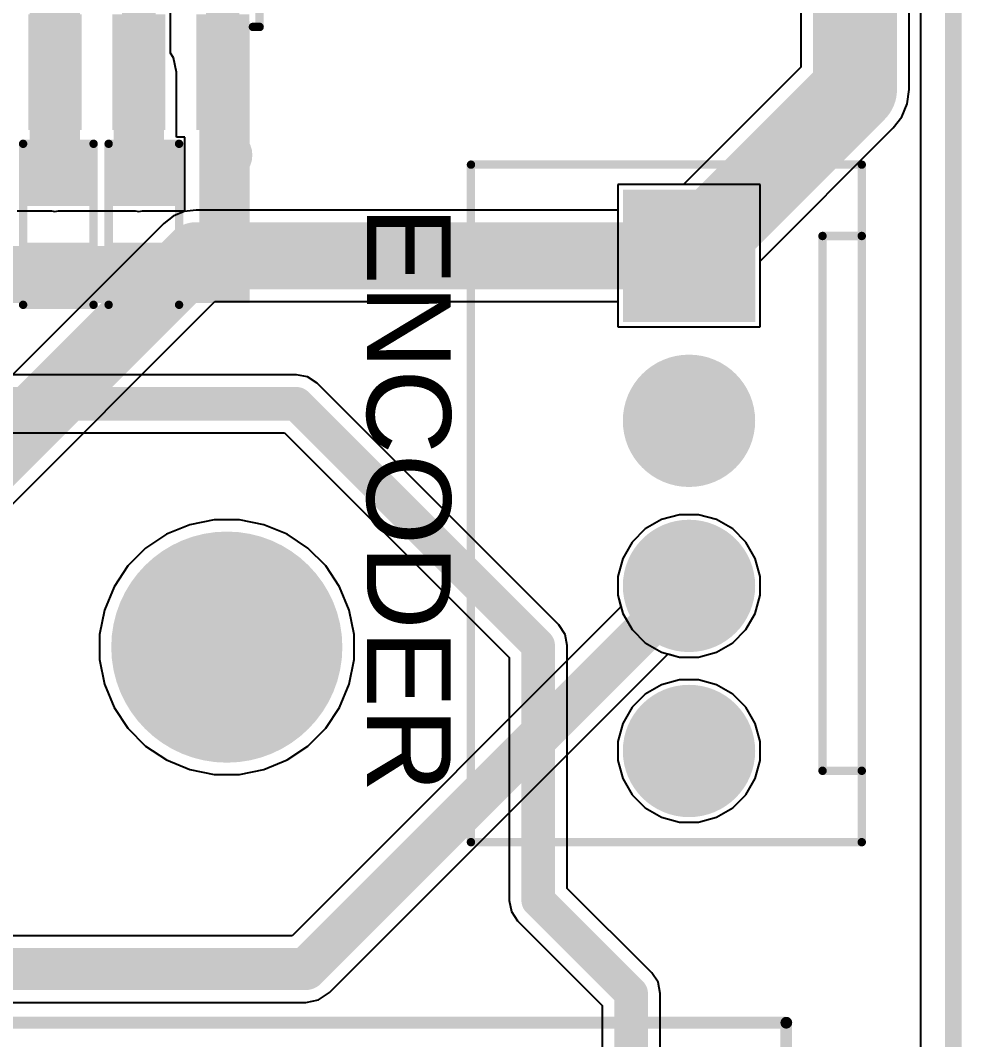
# Model space of a CAD drawing. Header units: millimetres. Extents: x -5 to 123, y 0 to 98.
# Drawn here: x 108.87 to 123.13, y 21.54 to 36.97 of the extents above; entities that cross this region are included whole.
import ezdxf

# ---------------------------------------------------------------- set-up
doc = ezdxf.new("R2010")
doc.units = ezdxf.units.MM
for name, color, linetype in [('BottomLayer', 5, 'Continuous'), ('BottomSolder', 6, 'Continuous'), ('Mechanical2', 216, 'Continuous'), ('MultiLayer', 9, 'Continuous'), ('PadHoleLayer', 156, 'Continuous'), ('TopLayer', 1, 'Continuous'), ('TopOverlay', 2, 'Continuous'), ('TopPaste', 8, 'Continuous'), ('TopSolder', 216, 'Continuous'), ('ViaHoleLayer', 16, 'Continuous')]:
    doc.layers.add(name, color=color, linetype=linetype)
doc.styles.add('Arial', font='', dxfattribs={"height": 0.2})
doc.styles.get('Arial').set_extended_font_data('Arial')

# ---------------------------------------------------------------- blocks, each defined once
blk = doc.blocks.new('M2510V_04P_34')
at = {"layer": 'BottomLayer'}
blk.add_hatch(color=5, dxfattribs=at).paths.add_polyline_path([(-4.65, 0.9), (-2.85, 0.9), (-2.85, -0.9), (-4.65, -0.9)])
h = blk.add_hatch(color=5, dxfattribs=at)
edge = h.paths.add_edge_path()
edge.add_arc((-1.25, 0), 0.9, 0, 360)
h = blk.add_hatch(color=5, dxfattribs=at)
edge = h.paths.add_edge_path()
edge.add_arc((1.25, 0), 0.9, 0, 360)
h = blk.add_hatch(color=5, dxfattribs=at)
edge = h.paths.add_edge_path()
edge.add_arc((3.75, 0), 0.9, 0, 360)
at = {"layer": 'BottomSolder'}
blk.add_hatch(color=6, dxfattribs=at).paths.add_polyline_path([(-4.752, 1.002), (-2.748, 1.002), (-2.748, -1.002), (-4.752, -1.002)])
h = blk.add_hatch(color=6, dxfattribs=at)
edge = h.paths.add_edge_path()
edge.add_arc((-1.25, 0), 1.002, 0, 360)
h = blk.add_hatch(color=6, dxfattribs=at)
edge = h.paths.add_edge_path()
edge.add_arc((1.25, 0), 1.002, 0, 360)
h = blk.add_hatch(color=6, dxfattribs=at)
edge = h.paths.add_edge_path()
edge.add_arc((3.75, 0), 1.002, 0, 360)
at = {"layer": 'MultiLayer'}
blk.add_hatch(color=9, dxfattribs=at).paths.add_polyline_path([(-4.65, 0.9), (-2.85, 0.9), (-2.85, -0.9), (-4.65, -0.9)])
h = blk.add_hatch(color=9, dxfattribs=at)
edge = h.paths.add_edge_path()
edge.add_arc((-1.25, 0), 0.9, 0, 360)
h = blk.add_hatch(color=9, dxfattribs=at)
edge = h.paths.add_edge_path()
edge.add_arc((1.25, 0), 0.9, 0, 360)
h = blk.add_hatch(color=9, dxfattribs=at)
edge = h.paths.add_edge_path()
edge.add_arc((3.75, 0), 0.9, 0, 360)
at = {"layer": 'PadHoleLayer'}
h = blk.add_hatch(color=156, dxfattribs=at)
edge = h.paths.add_edge_path()
edge.add_arc((-3.75, 0), 0.5, 0, 360)
h = blk.add_hatch(color=156, dxfattribs=at)
edge = h.paths.add_edge_path()
edge.add_arc((-1.25, 0), 0.5, 0, 360)
h = blk.add_hatch(color=156, dxfattribs=at)
edge = h.paths.add_edge_path()
edge.add_arc((1.25, 0), 0.5, 0, 360)
h = blk.add_hatch(color=156, dxfattribs=at)
edge = h.paths.add_edge_path()
edge.add_arc((3.75, 0), 0.5, 0, 360)
at = {"layer": 'TopLayer'}
blk.add_hatch(color=1, dxfattribs=at).paths.add_polyline_path([(-4.65, 0.9), (-2.85, 0.9), (-2.85, -0.9), (-4.65, -0.9)])
h = blk.add_hatch(color=1, dxfattribs=at)
edge = h.paths.add_edge_path()
edge.add_arc((-1.25, 0), 0.9, 0, 360)
h = blk.add_hatch(color=1, dxfattribs=at)
edge = h.paths.add_edge_path()
edge.add_arc((1.25, 0), 0.9, 0, 360)
h = blk.add_hatch(color=1, dxfattribs=at)
edge = h.paths.add_edge_path()
edge.add_arc((3.75, 0), 0.9, 0, 360)
at = {"layer": 'TopSolder'}
blk.add_hatch(color=216, dxfattribs=at).paths.add_polyline_path([(-4.752, 1.002), (-2.748, 1.002), (-2.748, -1.002), (-4.752, -1.002)])
h = blk.add_hatch(color=216, dxfattribs=at)
edge = h.paths.add_edge_path()
edge.add_arc((-1.25, 0), 1.002, 0, 360)
h = blk.add_hatch(color=216, dxfattribs=at)
edge = h.paths.add_edge_path()
edge.add_arc((1.25, 0), 1.002, 0, 360)
h = blk.add_hatch(color=216, dxfattribs=at)
edge = h.paths.add_edge_path()
edge.add_arc((3.75, 0), 1.002, 0, 360)
at = {"layer": 'TopOverlay', "const_width": 0.127}
for points in [[(5.131, 2.616), (-5.13, 2.616)], [(-5.13, -3.302), (-5.13, 2.616)], [(-4.049, 2.022), (-4.049, 2.616)], [(4.05, 2.022), (4.05, 2.616)], [(5.131, -3.302), (5.131, 2.616)], [(4.05, 2.022), (-4.049, 2.022)], [(5.131, -3.302), (-5.13, -3.302)]]:
    blk.add_lwpolyline(points, dxfattribs=at)
at = {"layer": 'TopOverlay', "const_width": 0.0635}
for points in [[(-5.161, 2.616, 1), (-5.098, 2.616, 1)], [(-5.161, 2.616, 1), (-5.098, 2.616, 1)], [(-4.081, 2.616, 1), (-4.017, 2.616, 1)], [(4.018, 2.616, 1), (4.082, 2.616, 1)], [(5.099, 2.616, 1), (5.163, 2.616, 1)], [(5.099, 2.616, 1), (5.163, 2.616, 1)], [(-4.081, 2.022, 1), (-4.017, 2.022, 1)], [(-4.081, 2.022, 1), (-4.017, 2.022, 1)], [(4.018, 2.022, 1), (4.082, 2.022, 1)], [(4.018, 2.022, 1), (4.082, 2.022, 1)], [(-5.161, -3.302, 1), (-5.098, -3.302, 1)], [(-5.161, -3.302, 1), (-5.098, -3.302, 1)], [(5.099, -3.302, 1), (5.163, -3.302, 1)], [(5.099, -3.302, 1), (5.163, -3.302, 1)]]:
    blk.add_lwpolyline(points, format="xyb", close=True, dxfattribs=at)
blk = doc.blocks.new('SOIC_16_36')
at = {"layer": 'TopLayer'}
for points in [[(-3.475, 4.745), (-1.925, 4.745), (-1.925, 4.145), (-3.475, 4.145)], [(1.925, 4.745), (3.475, 4.745), (3.475, 4.145), (1.925, 4.145)], [(-3.475, 3.475), (-1.925, 3.475), (-1.925, 2.875), (-3.475, 2.875)], [(1.925, 3.475), (3.475, 3.475), (3.475, 2.875), (1.925, 2.875)], [(-3.475, 2.205), (-1.925, 2.205), (-1.925, 1.605), (-3.475, 1.605)], [(1.925, 2.205), (3.475, 2.205), (3.475, 1.605), (1.925, 1.605)], [(-3.475, 0.935), (-1.925, 0.935), (-1.925, 0.335), (-3.475, 0.335)], [(1.925, 0.935), (3.475, 0.935), (3.475, 0.335), (1.925, 0.335)], [(-3.475, -0.335), (-1.925, -0.335), (-1.925, -0.935), (-3.475, -0.935)], [(1.925, -0.335), (3.475, -0.335), (3.475, -0.935), (1.925, -0.935)], [(-3.475, -1.605), (-1.925, -1.605), (-1.925, -2.205), (-3.475, -2.205)], [(1.925, -1.605), (3.475, -1.605), (3.475, -2.205), (1.925, -2.205)], [(-3.475, -2.875), (-1.925, -2.875), (-1.925, -3.475), (-3.475, -3.475)], [(1.925, -2.875), (3.475, -2.875), (3.475, -3.475), (1.925, -3.475)], [(-3.475, -4.145), (-1.925, -4.145), (-1.925, -4.745), (-3.475, -4.745)], [(1.925, -4.145), (3.475, -4.145), (3.475, -4.745), (1.925, -4.745)]]:
    blk.add_hatch(color=1, dxfattribs=at).paths.add_polyline_path(points)
at = {"layer": 'TopOverlay'}
blk.add_hatch(color=2, dxfattribs=at).paths.add_polyline_path([(-1.811, 4.191), (-1.532, 4.191), (-1.532, 4.648), (-1.811, 4.648)])
at = {"layer": 'TopPaste'}
for points in [[(-3.475, 4.745), (-1.925, 4.745), (-1.925, 4.145), (-3.475, 4.145)], [(1.925, 4.745), (3.475, 4.745), (3.475, 4.145), (1.925, 4.145)], [(-3.475, 3.475), (-1.925, 3.475), (-1.925, 2.875), (-3.475, 2.875)], [(1.925, 3.475), (3.475, 3.475), (3.475, 2.875), (1.925, 2.875)], [(-3.475, 2.205), (-1.925, 2.205), (-1.925, 1.605), (-3.475, 1.605)], [(1.925, 2.205), (3.475, 2.205), (3.475, 1.605), (1.925, 1.605)], [(-3.475, 0.935), (-1.925, 0.935), (-1.925, 0.335), (-3.475, 0.335)], [(1.925, 0.935), (3.475, 0.935), (3.475, 0.335), (1.925, 0.335)], [(-3.475, -0.335), (-1.925, -0.335), (-1.925, -0.935), (-3.475, -0.935)], [(1.925, -0.335), (3.475, -0.335), (3.475, -0.935), (1.925, -0.935)], [(-3.475, -1.605), (-1.925, -1.605), (-1.925, -2.205), (-3.475, -2.205)], [(1.925, -1.605), (3.475, -1.605), (3.475, -2.205), (1.925, -2.205)], [(-3.475, -2.875), (-1.925, -2.875), (-1.925, -3.475), (-3.475, -3.475)], [(1.925, -2.875), (3.475, -2.875), (3.475, -3.475), (1.925, -3.475)], [(-3.475, -4.145), (-1.925, -4.145), (-1.925, -4.745), (-3.475, -4.745)], [(1.925, -4.145), (3.475, -4.145), (3.475, -4.745), (1.925, -4.745)]]:
    blk.add_hatch(color=8, dxfattribs=at).paths.add_polyline_path(points)
at = {"layer": 'TopSolder'}
for points in [[(-3.577, 4.847), (-1.823, 4.847), (-1.823, 4.043), (-3.577, 4.043)], [(1.823, 4.847), (3.577, 4.847), (3.577, 4.043), (1.823, 4.043)], [(-3.577, 3.577), (-1.823, 3.577), (-1.823, 2.773), (-3.577, 2.773)], [(1.823, 3.577), (3.577, 3.577), (3.577, 2.773), (1.823, 2.773)], [(-3.577, 2.307), (-1.823, 2.307), (-1.823, 1.503), (-3.577, 1.503)], [(1.823, 2.307), (3.577, 2.307), (3.577, 1.503), (1.823, 1.503)], [(-3.577, 1.037), (-1.823, 1.037), (-1.823, 0.233), (-3.577, 0.233)], [(1.823, 1.037), (3.577, 1.037), (3.577, 0.233), (1.823, 0.233)], [(-3.577, -0.233), (-1.823, -0.233), (-1.823, -1.037), (-3.577, -1.037)], [(1.823, -0.233), (3.577, -0.233), (3.577, -1.037), (1.823, -1.037)], [(-3.577, -1.503), (-1.823, -1.503), (-1.823, -2.307), (-3.577, -2.307)], [(1.823, -1.503), (3.577, -1.503), (3.577, -2.307), (1.823, -2.307)], [(-3.577, -2.773), (-1.823, -2.773), (-1.823, -3.577), (-3.577, -3.577)], [(1.823, -2.773), (3.577, -2.773), (3.577, -3.577), (1.823, -3.577)], [(-3.577, -4.043), (-1.823, -4.043), (-1.823, -4.847), (-3.577, -4.847)], [(1.823, -4.043), (3.577, -4.043), (3.577, -4.847), (1.823, -4.847)]]:
    blk.add_hatch(color=216, dxfattribs=at).paths.add_polyline_path(points)
at = {"layer": 'TopOverlay'}
for points, const_width in [([(-2.014, 5.004), (-2.014, 4.902)], 0.127), ([(-2.014, 5.004), (2.024, 5.004)], 0.127), ([(2.029, 5.002), (2.029, 4.902)], 0.127), ([(-3.818, 4.597), (-3.691, 4.47)], 0.2), ([(-3.818, 4.597), (-3.818, 4.343)], 0.2), ([(-3.691, 4.47), (-3.818, 4.343)], 0.2), ([(-2.014, -4.902), (-2.014, -5.004)], 0.127), ([(2.029, -4.902), (2.029, -5.002)], 0.127), ([(-2.014, -5.004), (2.024, -5.004)], 0.127)]:
    blk.add_lwpolyline(points, dxfattribs=dict(at, const_width=const_width))
for points, const_width in [([(-2.046, 5.004, 1), (-1.982, 5.004, 1)], 0.0635), ([(-2.046, 5.004, 1), (-1.982, 5.004, 1)], 0.0635), ([(-2.046, 4.902, 1), (-1.982, 4.902, 1)], 0.0635), ([(1.993, 5.004, 1), (2.056, 5.004, 1)], 0.0635), ([(1.998, 5.002, 1), (2.061, 5.002, 1)], 0.0635), ([(1.998, 4.902, 1), (2.061, 4.902, 1)], 0.0635), ([(-3.868, 4.597, 1), (-3.768, 4.597, 1)], 0.1), ([(-3.868, 4.597, 1), (-3.768, 4.597, 1)], 0.1), ([(-3.741, 4.47, 1), (-3.641, 4.47, 1)], 0.1), ([(-3.741, 4.47, 1), (-3.641, 4.47, 1)], 0.1), ([(-3.868, 4.343, 1), (-3.768, 4.343, 1)], 0.1), ([(-3.868, 4.343, 1), (-3.768, 4.343, 1)], 0.1), ([(-2.046, -4.902, 1), (-1.982, -4.902, 1)], 0.0635), ([(1.998, -4.902, 1), (2.061, -4.902, 1)], 0.0635), ([(1.998, -5.002, 1), (2.061, -5.002, 1)], 0.0635), ([(-2.046, -5.004, 1), (-1.982, -5.004, 1)], 0.0635), ([(-2.046, -5.004, 1), (-1.982, -5.004, 1)], 0.0635), ([(1.993, -5.004, 1), (2.056, -5.004, 1)], 0.0635)]:
    blk.add_lwpolyline(points, format="xyb", close=True, dxfattribs=dict(at, const_width=const_width))
blk = doc.blocks.new('RES_0603_55')
at = {"layer": 'TopLayer'}
for points in [[(-0.381, 0.4445), (-0.381, -0.4445), (-1.143, -0.4445), (-1.143, 0.4445)], [(1.143, 0.4445), (1.143, -0.4445), (0.381, -0.4445), (0.381, 0.4445)]]:
    blk.add_hatch(color=1, dxfattribs=at).paths.add_polyline_path(points)
at = {"layer": 'TopPaste'}
for points in [[(-0.381, 0.4445), (-0.381, -0.4445), (-1.143, -0.4445), (-1.143, 0.4445)], [(1.143, 0.4445), (1.143, -0.4445), (0.381, -0.4445), (0.381, 0.4445)]]:
    blk.add_hatch(color=8, dxfattribs=at).paths.add_polyline_path(points)
at = {"layer": 'TopSolder'}
for points in [[(-0.2794, 0.5461), (-0.2794, -0.5461), (-1.2446, -0.5461), (-1.2446, 0.5461)], [(1.2446, 0.5461), (1.2446, -0.5461), (0.2794, -0.5461), (0.2794, 0.5461)]]:
    blk.add_hatch(color=216, dxfattribs=at).paths.add_polyline_path(points)
at = {"layer": 'TopOverlay', "const_width": 0.127}
for points in [[(-1.2192, 0.5334), (-1.2192, -0.5334)], [(-1.2192, 0.5334), (1.2192, 0.5334)], [(1.2192, 0.5334), (1.2192, -0.5334)], [(-1.2192, -0.5334), (1.2192, -0.5334)]]:
    blk.add_lwpolyline(points, dxfattribs=at)
at = {"layer": 'TopOverlay', "const_width": 0.0635}
for points in [[(-1.25095, 0.5334, 1), (-1.18745, 0.5334, 1)], [(-1.25095, 0.5334, 1), (-1.18745, 0.5334, 1)], [(1.18745, 0.5334, 1), (1.25095, 0.5334, 1)], [(1.18745, 0.5334, 1), (1.25095, 0.5334, 1)], [(-1.25095, -0.5334, 1), (-1.18745, -0.5334, 1)], [(-1.25095, -0.5334, 1), (-1.18745, -0.5334, 1)], [(1.18745, -0.5334, 1), (1.25095, -0.5334, 1)], [(1.18745, -0.5334, 1), (1.25095, -0.5334, 1)]]:
    blk.add_lwpolyline(points, format="xyb", close=True, dxfattribs=at)
blk = doc.blocks.new('RES_0603_68')
at = {"layer": 'TopLayer'}
for points in [[(-0.381, 0.4445), (-0.381, -0.4445), (-1.143, -0.4445), (-1.143, 0.4445)], [(1.143, 0.4445), (1.143, -0.4445), (0.381, -0.4445), (0.381, 0.4445)]]:
    blk.add_hatch(color=1, dxfattribs=at).paths.add_polyline_path(points)
at = {"layer": 'TopPaste'}
for points in [[(-0.381, 0.4445), (-0.381, -0.4445), (-1.143, -0.4445), (-1.143, 0.4445)], [(1.143, 0.4445), (1.143, -0.4445), (0.381, -0.4445), (0.381, 0.4445)]]:
    blk.add_hatch(color=8, dxfattribs=at).paths.add_polyline_path(points)
at = {"layer": 'TopSolder'}
for points in [[(-0.2794, 0.5461), (-0.2794, -0.5461), (-1.2446, -0.5461), (-1.2446, 0.5461)], [(1.2446, 0.5461), (1.2446, -0.5461), (0.2794, -0.5461), (0.2794, 0.5461)]]:
    blk.add_hatch(color=216, dxfattribs=at).paths.add_polyline_path(points)
at = {"layer": 'TopOverlay', "const_width": 0.127}
for points in [[(-1.2192, 0.5334), (-1.2192, -0.5334)], [(-1.2192, 0.5334), (1.2192, 0.5334)], [(1.2192, 0.5334), (1.2192, -0.5334)], [(-1.2192, -0.5334), (1.2192, -0.5334)]]:
    blk.add_lwpolyline(points, dxfattribs=at)
at = {"layer": 'TopOverlay', "const_width": 0.0635}
for points in [[(-1.25095, 0.5334, 1), (-1.18745, 0.5334, 1)], [(-1.25095, 0.5334, 1), (-1.18745, 0.5334, 1)], [(1.18745, 0.5334, 1), (1.25095, 0.5334, 1)], [(1.18745, 0.5334, 1), (1.25095, 0.5334, 1)], [(-1.25095, -0.5334, 1), (-1.18745, -0.5334, 1)], [(-1.25095, -0.5334, 1), (-1.18745, -0.5334, 1)], [(1.18745, -0.5334, 1), (1.25095, -0.5334, 1)], [(1.18745, -0.5334, 1), (1.25095, -0.5334, 1)]]:
    blk.add_lwpolyline(points, format="xyb", close=True, dxfattribs=at)

msp = doc.modelspace()

# ---------------------------------------------------------------- hatches: boundary and pattern name
at = {"layer": 'BottomLayer'}
h = msp.add_hatch(color=5, dxfattribs=at)
edge = h.paths.add_edge_path()
edge.add_arc((111.985, 34.932), 0.3, 0, 360)
at = {"layer": 'BottomSolder'}
h = msp.add_hatch(color=6, dxfattribs=at)
edge = h.paths.add_edge_path()
edge.add_arc((111.985, 34.932), 0.402, 0, 360)
h = msp.add_hatch(color=6, dxfattribs=at)
edge = h.paths.add_edge_path()
edge.add_arc((112, 27.481), 0.102, 0, 360)
at = {"layer": 'PadHoleLayer'}
h = msp.add_hatch(color=156, dxfattribs=at)
edge = h.paths.add_edge_path()
edge.add_arc((112, 27.481), 1.75, 0, 360)
at = {"layer": 'TopLayer'}
for points in [[(111.582, 32.69), (112.344, 32.69), (112.344, 36.957), (111.582, 36.957)], [(107.658, 32.69), (112.344, 32.69), (112.344, 33.553), (107.658, 33.553)]]:
    msp.add_hatch(color=1, dxfattribs=at).paths.add_polyline_path(points)
h = msp.add_hatch(color=1, dxfattribs=at)
edge = h.paths.add_edge_path()
edge.add_arc((111.985, 34.932), 0.3, 0, 360)
at = {"layer": 'TopSolder'}
h = msp.add_hatch(color=216, dxfattribs=at)
edge = h.paths.add_edge_path()
edge.add_arc((111.985, 34.932), 0.402, 0, 360)
h = msp.add_hatch(color=216, dxfattribs=at)
edge = h.paths.add_edge_path()
edge.add_arc((112, 27.481), 0.102, 0, 360)
at = {"layer": 'ViaHoleLayer'}
h = msp.add_hatch(color=16, dxfattribs=at)
edge = h.paths.add_edge_path()
edge.add_arc((111.985, 34.932), 0.15, 0, 360)

# ---------------------------------------------------------------- linework, layer by layer
at = {"layer": 'BottomLayer'}
for p, q in [((122.504, 92.354), (122.504, 0.508)), ((122.333, 35.923), (122.333, 45.578)), ((120.694, 45.238), (120.694, 36.262)), ((120.694, 36.262), (118.917, 34.486)), ((122.305, 35.71), (122.333, 35.923)), ((122.224, 35.513), (122.305, 35.71)), ((122.093, 35.343), (122.224, 35.513)), ((120.077, 33.326), (122.093, 35.343)), ((118.917, 34.486), (117.921, 34.486)), ((117.921, 34.486), (117.921, 34.1)), ((111.189, 34.007), (111.046, 33.897)), ((111.356, 34.076), (111.189, 34.007)), ((111.535, 34.1), (111.356, 34.076)), ((117.921, 34.1), (111.535, 34.1)), ((111.046, 33.897), (105.632, 28.483)), ((120.077, 32.33), (120.077, 33.326)), ((106.813, 27.708), (111.821, 32.716)), ((111.821, 32.716), (117.921, 32.716)), ((117.921, 32.716), (117.921, 32.33)), ((117.921, 32.33), (120.077, 32.33)), ((118.857, 29.486), (118.583, 29.412)), ((119.141, 29.486), (118.857, 29.486)), ((119.415, 29.412), (119.141, 29.486)), ((111.438, 29.334), (111.087, 29.189)), ((111.81, 29.408), (111.438, 29.334)), ((112.19, 29.408), (111.81, 29.408)), ((112.562, 29.334), (112.19, 29.408)), ((112.913, 29.189), (112.562, 29.334)), ((118.583, 29.412), (118.337, 29.27)), ((119.661, 29.27), (119.415, 29.412)), ((111.087, 29.189), (110.771, 28.978)), ((113.229, 28.978), (112.913, 29.189)), ((118.337, 29.27), (118.137, 29.07)), ((119.861, 29.07), (119.661, 29.27)), ((118.137, 29.07), (117.995, 28.824)), ((120.003, 28.824), (119.861, 29.07)), ((110.771, 28.978), (110.503, 28.71)), ((113.497, 28.71), (113.229, 28.978)), ((110.503, 28.71), (110.292, 28.394)), ((113.708, 28.394), (113.497, 28.71)), ((117.995, 28.824), (117.921, 28.55)), ((120.077, 28.55), (120.003, 28.824)), ((117.921, 28.55), (117.921, 28.266)), ((120.077, 28.266), (120.077, 28.55)), ((110.292, 28.394), (110.146, 28.043)), ((113.854, 28.043), (113.708, 28.394)), ((117.921, 28.266), (117.968, 28.091)), ((120.003, 27.992), (120.077, 28.266)), ((110.146, 28.043), (110.072, 27.671)), ((117.968, 28.091), (112.988, 23.111)), ((113.928, 27.671), (113.854, 28.043)), ((119.861, 27.746), (120.003, 27.992)), ((110.072, 27.671), (110.072, 27.291)), ((113.928, 27.291), (113.928, 27.671)), ((119.661, 27.546), (119.861, 27.746)), ((119.415, 27.404), (119.661, 27.546)), ((113.554, 22.249), (118.682, 27.377)), ((118.682, 27.377), (118.857, 27.33)), ((118.857, 27.33), (119.141, 27.33)), ((119.141, 27.33), (119.415, 27.404)), ((110.072, 27.291), (110.146, 26.918)), ((113.854, 26.918), (113.928, 27.291)), ((110.146, 26.918), (110.292, 26.567)), ((113.708, 26.567), (113.854, 26.918)), ((118.583, 26.912), (118.337, 26.77)), ((118.857, 26.986), (118.583, 26.912)), ((119.141, 26.986), (118.857, 26.986)), ((119.415, 26.912), (119.141, 26.986)), ((119.661, 26.77), (119.415, 26.912)), ((118.337, 26.77), (118.137, 26.57)), ((119.861, 26.57), (119.661, 26.77)), ((110.292, 26.567), (110.503, 26.252)), ((113.497, 26.252), (113.708, 26.567)), ((118.137, 26.57), (117.995, 26.324)), ((120.003, 26.324), (119.861, 26.57)), ((110.503, 26.252), (110.771, 25.983)), ((113.229, 25.983), (113.497, 26.252)), ((117.995, 26.324), (117.921, 26.05)), ((120.077, 26.05), (120.003, 26.324)), ((110.771, 25.983), (111.087, 25.772)), ((112.913, 25.772), (113.229, 25.983)), ((117.921, 26.05), (117.921, 25.766)), ((120.077, 25.766), (120.077, 26.05)), ((111.087, 25.772), (111.438, 25.627)), ((111.438, 25.627), (111.81, 25.553)), ((112.19, 25.553), (112.562, 25.627)), ((112.562, 25.627), (112.913, 25.772)), ((117.921, 25.766), (117.995, 25.492)), ((120.003, 25.492), (120.077, 25.766)), ((111.81, 25.553), (112.19, 25.553)), ((117.995, 25.492), (118.137, 25.246)), ((119.861, 25.246), (120.003, 25.492)), ((118.137, 25.246), (118.337, 25.046)), ((119.661, 25.046), (119.861, 25.246)), ((118.337, 25.046), (118.583, 24.904)), ((119.415, 24.904), (119.661, 25.046)), ((118.583, 24.904), (118.857, 24.83)), ((119.141, 24.83), (119.415, 24.904)), ((118.857, 24.83), (119.141, 24.83)), ((112.988, 23.111), (107.823, 23.111)), ((113.39, 22.139), (113.554, 22.249)), ((107.823, 22.101), (113.197, 22.101)), ((113.197, 22.101), (113.39, 22.139))]:
    msp.add_line(p, q, dxfattribs=at)
for points, const_width in [([(121.514, 35.923), (121.514, 45.578)], 1.27), ([(118.999, 33.408), (121.514, 35.923)], 1.27), ([(106.121, 27.994), (111.535, 33.408)], 1.016), ([(111.535, 33.408), (118.999, 33.408)], 1.016), ([(113.197, 22.606), (118.999, 28.408)], 0.635), ([(107.823, 22.606), (113.197, 22.606)], 0.635)]:
    msp.add_lwpolyline(points, dxfattribs=dict(at, const_width=const_width))
for points, const_width in [([(121.196, 35.923, 1), (121.831, 35.923, 1)], 0.635), ([(121.196, 35.923, 1), (121.831, 35.923, 1)], 0.635), ([(118.681, 33.408, 1), (119.317, 33.408, 1)], 0.635), ([(111.281, 33.408, 1), (111.789, 33.408, 1)], 0.508), ([(111.281, 33.408, 1), (111.789, 33.408, 1)], 0.508), ([(118.745, 33.408, 1), (119.253, 33.408, 1)], 0.508), ([(118.84, 28.408, 1), (119.158, 28.408, 1)], 0.318), ([(113.038, 22.606, 1), (113.356, 22.606, 1)], 0.318), ([(113.038, 22.606, 1), (113.356, 22.606, 1)], 0.318)]:
    msp.add_lwpolyline(points, format="xyb", close=True, dxfattribs=dict(at, const_width=const_width))
at = {"layer": 'Mechanical2', "const_width": 0.254}
msp.add_lwpolyline([(123, 0), (123, 93)], dxfattribs=at)
at = {"layer": 'TopLayer'}
for p, q in [((122.504, 92.354), (122.504, 0.508)), ((111.146, 36.478), (111.146, 37.14)), ((111.194, 36.405), (111.146, 36.478)), ((111.238, 36.187), (111.194, 36.405)), ((111.238, 35.204), (111.238, 36.187)), ((111.366, 35.204), (111.238, 35.204)), ((111.366, 34.087), (111.366, 35.204)), ((120.077, 34.486), (117.921, 34.486)), ((117.921, 34.486), (117.921, 32.33)), ((120.077, 32.33), (120.077, 34.486)), ((108.826, 34.087), (108.877, 34.087)), ((108.877, 34.087), (109.343, 34.087)), ((109.343, 34.087), (109.398, 34.076)), ((109.398, 34.076), (109.453, 34.087)), ((109.453, 34.087), (109.995, 34.087)), ((109.995, 34.087), (110.071, 34.087)), ((110.071, 34.087), (110.198, 34.087)), ((110.198, 34.087), (110.613, 34.087)), ((110.613, 34.087), (110.668, 34.076)), ((110.668, 34.076), (110.723, 34.087)), ((110.723, 34.087), (111.366, 34.087)), ((117.921, 32.33), (120.077, 32.33)), ((113.055, 31.606), (107.777, 31.606)), ((113.224, 31.573), (113.055, 31.606)), ((113.367, 31.477), (113.224, 31.573)), ((117.027, 27.817), (113.367, 31.477)), ((107.594, 30.726), (112.873, 30.726)), ((112.873, 30.726), (116.275, 27.323)), ((118.857, 29.486), (118.583, 29.412)), ((119.141, 29.486), (118.857, 29.486)), ((119.415, 29.412), (119.141, 29.486)), ((111.438, 29.334), (111.087, 29.189)), ((111.81, 29.408), (111.438, 29.334)), ((112.19, 29.408), (111.81, 29.408)), ((112.562, 29.334), (112.19, 29.408)), ((112.913, 29.189), (112.562, 29.334)), ((118.583, 29.412), (118.337, 29.27)), ((119.661, 29.27), (119.415, 29.412)), ((111.087, 29.189), (110.771, 28.978)), ((113.229, 28.978), (112.913, 29.189)), ((118.337, 29.27), (118.137, 29.07)), ((119.861, 29.07), (119.661, 29.27)), ((118.137, 29.07), (117.995, 28.824)), ((120.003, 28.824), (119.861, 29.07)), ((110.771, 28.978), (110.503, 28.71)), ((113.497, 28.71), (113.229, 28.978)), ((110.503, 28.71), (110.292, 28.394)), ((113.708, 28.394), (113.497, 28.71)), ((117.995, 28.824), (117.921, 28.55)), ((120.077, 28.55), (120.003, 28.824)), ((117.921, 28.55), (117.921, 28.266)), ((120.077, 28.266), (120.077, 28.55)), ((110.292, 28.394), (110.146, 28.043)), ((113.854, 28.043), (113.708, 28.394)), ((117.921, 28.266), (117.995, 27.992)), ((120.003, 27.992), (120.077, 28.266)), ((110.146, 28.043), (110.072, 27.671)), ((113.928, 27.671), (113.854, 28.043)), ((117.995, 27.992), (118.137, 27.746)), ((119.861, 27.746), (120.003, 27.992)), ((117.122, 27.674), (117.027, 27.817)), ((110.072, 27.671), (110.072, 27.291)), ((113.928, 27.291), (113.928, 27.671)), ((117.156, 27.506), (117.122, 27.674)), ((118.137, 27.746), (118.337, 27.546)), ((119.661, 27.546), (119.861, 27.746)), ((117.156, 23.827), (117.156, 27.506)), ((118.337, 27.546), (118.583, 27.404)), ((119.415, 27.404), (119.661, 27.546)), ((116.275, 27.323), (116.275, 23.645)), ((118.583, 27.404), (118.857, 27.33)), ((118.857, 27.33), (119.141, 27.33)), ((119.141, 27.33), (119.415, 27.404)), ((110.072, 27.291), (110.146, 26.918)), ((113.854, 26.918), (113.928, 27.291)), ((110.146, 26.918), (110.292, 26.567)), ((113.708, 26.567), (113.854, 26.918)), ((118.583, 26.912), (118.337, 26.77)), ((118.857, 26.986), (118.583, 26.912)), ((119.141, 26.986), (118.857, 26.986)), ((119.415, 26.912), (119.141, 26.986)), ((119.661, 26.77), (119.415, 26.912)), ((118.337, 26.77), (118.137, 26.57)), ((119.861, 26.57), (119.661, 26.77)), ((110.292, 26.567), (110.503, 26.252)), ((113.497, 26.252), (113.708, 26.567)), ((118.137, 26.57), (117.995, 26.324)), ((120.003, 26.324), (119.861, 26.57)), ((110.503, 26.252), (110.771, 25.983)), ((113.229, 25.983), (113.497, 26.252)), ((117.995, 26.324), (117.921, 26.05)), ((120.077, 26.05), (120.003, 26.324)), ((110.771, 25.983), (111.087, 25.772)), ((112.913, 25.772), (113.229, 25.983)), ((117.921, 26.05), (117.921, 25.766)), ((120.077, 25.766), (120.077, 26.05)), ((111.087, 25.772), (111.438, 25.627)), ((111.438, 25.627), (111.81, 25.553)), ((112.19, 25.553), (112.562, 25.627)), ((112.562, 25.627), (112.913, 25.772)), ((117.921, 25.766), (117.995, 25.492)), ((120.003, 25.492), (120.077, 25.766)), ((111.81, 25.553), (112.19, 25.553)), ((117.995, 25.492), (118.137, 25.246)), ((119.861, 25.246), (120.003, 25.492)), ((118.137, 25.246), (118.337, 25.046)), ((119.661, 25.046), (119.861, 25.246)), ((118.337, 25.046), (118.583, 24.904)), ((119.415, 24.904), (119.661, 25.046)), ((118.583, 24.904), (118.857, 24.83)), ((119.141, 24.83), (119.415, 24.904)), ((118.857, 24.83), (119.141, 24.83)), ((118.435, 22.548), (117.156, 23.827)), ((116.275, 23.645), (116.309, 23.476)), ((116.309, 23.476), (116.404, 23.334)), ((116.404, 23.334), (117.683, 22.055)), ((118.53, 22.405), (118.435, 22.548)), ((118.564, 22.237), (118.53, 22.405)), ((118.564, 20.777), (118.564, 22.237)), ((117.683, 22.055), (117.683, 20.777))]:
    msp.add_line(p, q, dxfattribs=at)
for points, const_width in [([(111.938, 36.187), (111.938, 38.913)], 0.508), ([(110.668, 36.187), (110.668, 38.786)], 0.508), ([(109.398, 36.187), (109.398, 37.465)], 0.762), ([(111.963, 36.258), (112.027, 36.322)], 0.635), ([(109.398, 34.646), (109.398, 36.187)], 0.762), ([(110.668, 34.646), (110.668, 36.187)], 0.762), ([(111.963, 36.213), (111.963, 36.258)], 0.635), ([(107.594, 31.166), (113.055, 31.166)], 0.508), ([(113.055, 31.166), (116.715, 27.506)], 0.508), ([(116.715, 23.645), (116.715, 27.506)], 0.508), ([(116.715, 23.645), (118.123, 22.237)], 0.508), ([(118.123, 20.777), (118.123, 22.237)], 0.508)]:
    msp.add_lwpolyline(points, dxfattribs=dict(at, const_width=const_width))
for points, const_width in [([(111.868, 36.322, 1), (112.185, 36.322, 1)], 0.318), ([(109.207, 36.187, 1), (109.588, 36.187, 1)], 0.381), ([(109.207, 36.187, 1), (109.588, 36.187, 1)], 0.381), ([(110.477, 36.187, 1), (110.858, 36.187, 1)], 0.381), ([(110.541, 36.187, 1), (110.795, 36.187, 1)], 0.254), ([(111.804, 36.258, 1), (112.122, 36.258, 1)], 0.318), ([(111.804, 36.258, 1), (112.122, 36.258, 1)], 0.318), ([(111.804, 36.213, 1), (112.122, 36.213, 1)], 0.318), ([(111.811, 36.187, 1), (112.065, 36.187, 1)], 0.254), ([(109.207, 34.646, 1), (109.588, 34.646, 1)], 0.381), ([(110.477, 34.646, 1), (110.858, 34.646, 1)], 0.381), ([(112.928, 31.166, 1), (113.182, 31.166, 1)], 0.254), ([(112.928, 31.166, 1), (113.182, 31.166, 1)], 0.254), ([(116.588, 27.506, 1), (116.842, 27.506, 1)], 0.254), ([(116.588, 27.506, 1), (116.842, 27.506, 1)], 0.254), ([(116.588, 23.645, 1), (116.842, 23.645, 1)], 0.254), ([(116.588, 23.645, 1), (116.842, 23.645, 1)], 0.254), ([(117.996, 22.237, 1), (118.25, 22.237, 1)], 0.254), ([(117.996, 22.237, 1), (118.25, 22.237, 1)], 0.254)]:
    msp.add_lwpolyline(points, format="xyb", close=True, dxfattribs=dict(at, const_width=const_width))
at = {"layer": 'TopOverlay', "const_width": 0.178}
for points in [[(79.553, 21.793), (120.472, 21.793)], [(120.472, 17.475), (120.472, 21.793)]]:
    msp.add_lwpolyline(points, dxfattribs=at)
at = {"layer": 'TopOverlay', "const_width": 0.0889}
msp.add_lwpolyline([(120.428, 21.793, 1), (120.517, 21.793, 1)], format="xyb", close=True, dxfattribs=at)
msp.add_lwpolyline([(120.428, 21.793, 1), (120.517, 21.793, 1)], format="xyb", close=True, dxfattribs=at)

# ---------------------------------------------------------------- block references
for name, p, rotation in [('SOIC_16_36', (107.493, 38.887), 90), ('RES_0603_68', (109.449, 33.884), 90), ('RES_0603_55', (110.744, 33.884), 90), ('M2510V_04P_34', (118.999, 29.658), 270)]:
    msp.add_blockref(name, p, dxfattribs=dict(rotation=rotation))

# ---------------------------------------------------------------- texts
at = {"layer": 'TopOverlay', "style": 'Arial'}
msp.add_text('ENCODER', height=1.27, rotation=270, dxfattribs=at).set_placement((114.122, 34.153))

doc.saveas('drawing.dxf')
